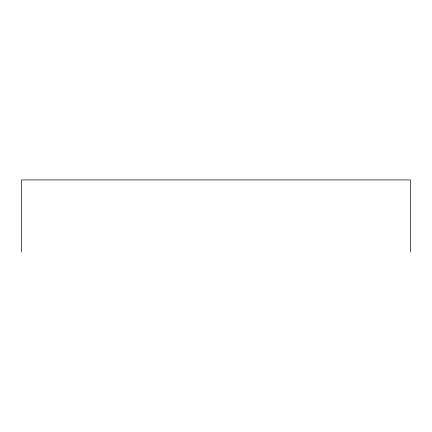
<?xml version="1.0" encoding="UTF-8"?>
<svg xmlns="http://www.w3.org/2000/svg" width="432" height="432" viewBox="0 0 432 432"><rect width="100%" height="100%" fill="white"/><g stroke="black" fill="none" stroke-linecap="round" stroke-linejoin="round"><path stroke-width="0.65" d="M410.4 252.077L410.4 179.923L21.6 179.923L21.6 252.077"/></g></svg>
